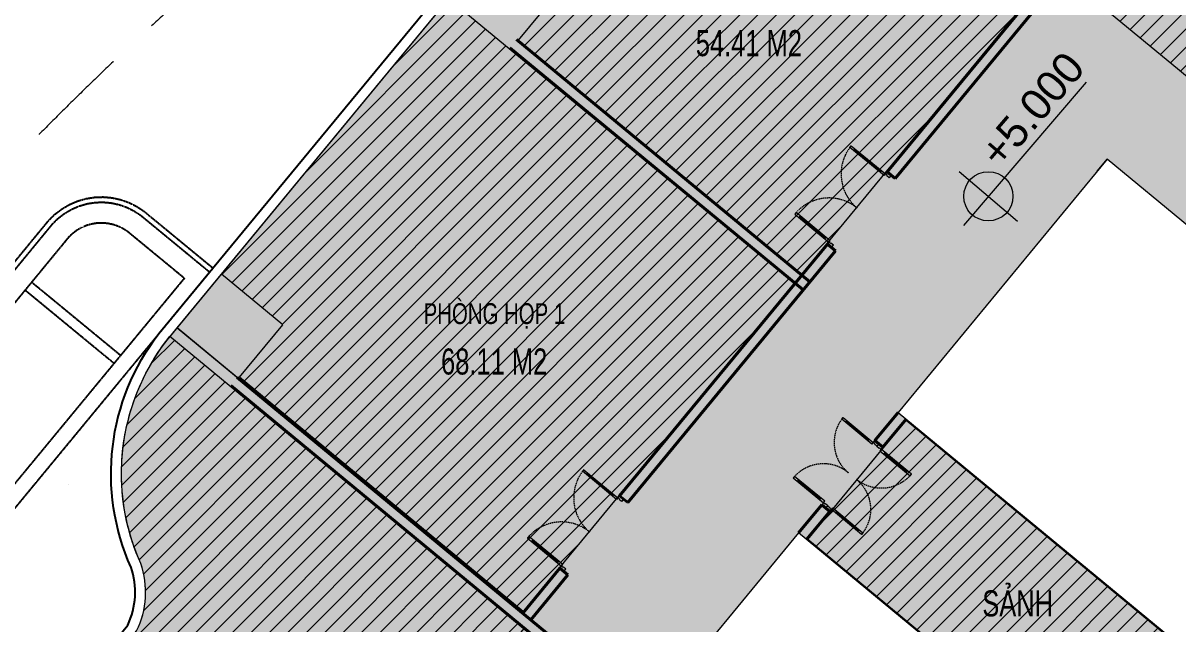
# Model space of a CAD drawing. Header units: millimetres. Extents: x -11451263 to 11578383104, y -507 to 1450429.
# Drawn here: x 11706458 to 11728619, y 1119950 to 1131474 of the extents above; entities that cross this region are included whole.
import ezdxf
from ezdxf.enums import TextEntityAlignment as Align

# ---------------------------------------------------------------- set-up
doc = ezdxf.new("R2010")
doc.units = ezdxf.units.MM
doc.header["$MEASUREMENT"] = 0
for name, pattern in [('DASH', [0.35, 0.25, -0.1]), ('DASH2-1', [3, 2, -1]), ('Xref_ST_MBDV Cot vach 30.7.2022$0$HIDDEN2', [0.1875, 0.125, -0.0625])]:
    doc.linetypes.add(name, pattern=pattern)
doc.layers.get('0').update_dxf_attribs({"linetype": 'CONTINUOUS', "lineweight": 13})
doc.layers.get('Defpoints').update_dxf_attribs({"color": 5, "linetype": 'CONTINUOUS', "lineweight": 13})
for name, color, linetype in [('A-FLOR-STRS', 1, 'CONTINUOUS'), ('A-GLAZ', 135, 'CONTINUOUS'), ('canopy', 2, 'DASH'), ('KT-Text', 7, 'CONTINUOUS')]:
    doc.layers.add(name, color=color, linetype=linetype)
for name, color, linetype, lineweight in [('CUA', 37, 'CONTINUOUS', 13), ('DO DIEN TICH THONG THUY', 141, 'CONTINUOUS', 13), ('KT-Chu viet', 255, 'CONTINUOUS', 20), ('KT-Ghi chu', 26, 'CONTINUOUS', 15), ('KT-Kich thuoc', 159, 'CONTINUOUS', 18), ('KT-Net cat', 1, 'CONTINUOUS', 40), ('KT-Net cua', 87, 'CONTINUOUS', 9), ('KT-Net to mau', 159, 'CONTINUOUS', 18)]:
    doc.layers.add(name, color=color, linetype=linetype, lineweight=lineweight)
doc.styles.add('font unicode ccu', font='arial.ttf')
doc.styles.add('Xref_ST_MBDV Cot vach 30.7.2022$0$Arial', font='arial.ttf', dxfattribs={"width": 0.7})
pattern_1 = [(45, (0, 0), (-176.7766952966369, 176.7766952966369), [])]

# ---------------------------------------------------------------- blocks, each defined once
blk = doc.blocks.new('CAODOSAN')
at = {"layer": 'KT-Ghi chu'}
h = blk.add_hatch(color=256, dxfattribs=at)
edge = h.paths.add_edge_path()
edge.add_ellipse((285.6850406127051, -3.80445271730423e-07), major_axis=(129.8634625370013, 129.863462537001), ratio=0.9999999999999901, start_angle=44.99999988144378, end_angle=134.9999998813966)
edge.add_line((102.0303713493049, -2.328306436538696e-10), (285.6850409932055, -2.328519599359424e-10))
edge.add_line((285.6850409926847, -1.164153218269348e-10), (285.6850409926847, 183.6546703089462))
h = blk.add_hatch(color=256, dxfattribs=at)
edge = h.paths.add_edge_path()
edge.add_ellipse((285.6850409926847, 0), major_axis=(129.863461730703, 129.8634617307027), ratio=0.9999999999999736, start_angle=225.0000000000234, end_angle=314.9999999999766)
edge.add_line((469.3397091152146, -2.328306436538696e-10), (285.6850409916853, -2.328093273717968e-10))
edge.add_line((285.6850409926847, -1.164153218269348e-10), (285.6850409926847, -183.6546695489942))
for p, q in [((285.6850409917533, 285.6850424496224), (285.6850409917533, -285.6850416895468)), ((1406.966578990221, -2.328306436538696e-10), (0, -2.328306436538696e-10))]:
    blk.add_line(p, q, dxfattribs=at)
blk.add_circle((285.6850409926847, 0), 183.654668427603, dxfattribs=at)
at = {"style": 'font unicode ccu'}
for tag, p in [('FL', (493.4913500687107, 59.38122478988953)), ('SL', (489.7535818396136, -291.5645780350314))]:
    blk.add_attdef(tag, p, '', height=230, dxfattribs=at)
blk = doc.blocks.new('*U317')
for p, q in [((-32.53264534438404, -117.6504440573707), (-456.6157050741662, -467.8697445440241)), ((-19.79739805360532, -133.0716462297927), (-45.26789263516287, -102.2292418849488)), ((-443.8804577833874, -483.2909467164462), (-469.3509523649449, -452.4485423716021)), ((897.1404068629408, -1243.39820262053), (473.0573471331586, -1593.617503107184)), ((884.4051595721619, -1227.977000448108), (909.8756541537196, -1258.819404792952)), ((460.3220998423798, -1578.196300934762), (485.7925944239374, -1609.038705279606))]:
    blk.add_line(p, q)
for points in [[(77.10601086248778, 63.67623645420599), (115.3117527348242, 17.41262993694011), (69.04814621718026, -20.79311193570834), (62.6805225717909, -13.08251084949734), (31.8381182269469, -38.55300543105488), (0, 0)], [(31.8381182269469, -38.55300543105488), (57.30861280850445, -69.39540977589877), (-520.9864686454972, -546.9671831703401), (-546.4569632270549, -516.1247788254959)], [(986.9816650158293, -1195.143168339058), (961.5111704342719, -1164.300763994214), (383.2160889802701, -1641.872537388656), (408.6865835618275, -1672.7149417335)], [(1095.925794105264, -1170.019937315907), (1057.720052232928, -1123.756330798641), (1011.456445715284, -1161.96207267129), (1017.824069360673, -1169.672673757501), (986.9816650158293, -1195.143168339058), (1018.819783242776, -1233.696173770113)]]:
    blk.add_lwpolyline(points, close=True)
at = {"linetype": 'Xref_ST_MBDV Cot vach 30.7.2022$0$HIDDEN2', "ltscale": 200}
for centre, radius, start, end in [((31.83811822706528, -38.55300543069961), 749.9999999851688, 219.5508579170515, 309.5508186493041), ((986.9816650176103, -1195.143168339158), 749.999999986154, 129.5508186493042, 219.5507793815491)]:
    blk.add_arc(centre, radius, start, end, dxfattribs=at)
blk = doc.blocks.new('WWW')
at = {"layer": 'Defpoints', "linetype": 'DASH2-1', "lineweight": 13, "ltscale": 1000, "flags": 128}
blk.add_lwpolyline([(11429816.83619249, 1022160.11654377), (11450185.49670112, 1019986.391927242), (11488615.66733754, 1021167.255579472), (11491469.21243858, 1024811.360972404), (11462655.78743005, 1159053.890039921), (11457975.31629252, 1176930.890178204), (11455625.97722399, 1177744.852323532), (11446686.1578691, 1170981.351434231), (11423166.61122441, 1153069.948107719), (11399484.09766066, 1135982.713739872, 0.6848770391193201), (11429816.83619249, 1022160.116543293)], format="xyb", dxfattribs=at)
blk = doc.blocks.new('qwqew')
at = {"true_color": 0xf1f36d}
h = blk.add_hatch(color=51, dxfattribs=at)
h.dxf.hatch_style = 1
edge = h.paths.add_edge_path()
edge.add_line((11718437.77110732, 1118179.992290772), (11710569.20471745, 1124678.149663741))
edge.add_line((11710569.20471745, 1124678.149663741), (11709416.1146444, 1125630.414712881))
edge.add_line((11709416.1146444, 1125630.414712881), (11721004.72675393, 1139669.725478306))
edge.add_arc((11729226.46166427, 1132687.073946153), 10786.76723376222, 114.9383965775657, 139.6590306859552, ccw=False)
edge.add_arc((11726808.03400125, 1138007.731455607), 4942.742366699339, 47.360598563514486, 115.5236072241859, ccw=False)
edge.add_line((11730156.15877222, 1141643.768119556), (11736151.04760908, 1136692.963808679))
edge.add_arc((11739587.49224387, 1140504.033590695), 5131.608384452335, 227.9589942763417, 270)
edge.add_arc((11739587.49222858, 1140504.033734377), 5131.608528133715, 270.0000001707636, 294.4101791691181)
edge.add_line((11741708.2126638, 1135831.138387631), (11742588.10747162, 1133917.836073722))
edge.add_line((11742588.10747162, 1133917.836073722), (11740641.73283619, 1131560.986794643))
edge.add_line((11740641.73283619, 1131560.986794643), (11739004.17489317, 1129578.081147177))
edge.add_line((11739004.17489317, 1129578.081147177), (11735269.85981914, 1125103.13325641))
edge.add_line((11735269.85981914, 1125103.13325641), (11731823.13613338, 1127949.567102154))
edge.add_line((11731823.13613338, 1127949.567102154), (11730422.49160948, 1126252.801893943))
edge.add_line((11730422.49160948, 1126252.801893943), (11727260.91782368, 1128863.988514861))
edge.add_line((11727260.91782368, 1128863.988514861), (11723249.28489205, 1124006.33463445))
edge.add_line((11723249.28489205, 1124006.33463445), (11729417.73426215, 1118912.197574505))
edge.add_line((11729417.73426215, 1118912.197574505), (11727507.43298836, 1116599.029136439))
edge.add_line((11727507.43298836, 1116599.029136439), (11721338.98360082, 1121693.166205778))
edge.add_line((11721338.98360082, 1121693.166205778), (11718437.77110732, 1118179.992290772))
at = {"true_color": 0xf28888}
h = blk.add_hatch(color=11, dxfattribs=at)
h.dxf.hatch_style = 1
edge = h.paths.add_edge_path()
edge.add_line((11709416.36965244, 1125630.204117676), (11718437.71246153, 1118180.040469704))
edge.add_line((11718437.71246153, 1118180.040469704), (11711532.76988891, 1109818.901444005))
edge.add_line((11711532.76988891, 1109818.901444005), (11716698.84648433, 1105552.560208775))
edge.add_arc((11718879.3409285, 1108192.902528665), 3424.319434174421, 230.4488188654744, 313.3308253490931)
edge.add_line((11721229.14247636, 1105702.039972651), (11723334.76226444, 1108248.46547566))
edge.add_line((11723334.76226444, 1108248.46547566), (11715547.09418097, 1114679.814210057))
edge.add_line((11715547.09418097, 1114679.814210057), (11717391.02731868, 1116912.61790919))
edge.add_line((11717391.02731868, 1116912.61790919), (11725178.69540219, 1110481.269174889))
edge.add_line((11725178.69540219, 1110481.269174889), (11729410.01502696, 1115604.935911321))
edge.add_line((11729410.01502696, 1115604.935911321), (11731646.07402797, 1113758.313010239))
edge.add_line((11731646.07402797, 1113758.313010239), (11730980.65288184, 1112952.560551313))
edge.add_line((11730980.65288184, 1112952.560551313), (11743192.89053976, 1102867.235709202))
edge.add_line((11743192.89053976, 1102867.235709202), (11740786.99276582, 1099946.53613447))
edge.add_arc((11729383.000357, 1082979.235540944), 20443.58902667041, 56.09432501465491, 82.86363710060752)
edge.add_arc((11729378.85761985, 1082967.207244986), 20456.03896763841, 82.85630889445281, 105.7562025125557)
edge.add_arc((11729390.97883729, 1082937.148036419), 20488.26047800965, 105.7659997091737, 128.7006284003964)
edge.add_line((11716580.66906399, 1098926.669008818), (11708221.55922822, 1105809.381667306))
edge.add_line((11708221.55922822, 1105809.381667306), (11704655.67903761, 1101491.499053436))
edge.add_line((11704655.67903761, 1101491.499053436), (11707123.06418488, 1099453.839746834))
edge.add_line((11707123.06418488, 1099453.839746834), (11708523.95190729, 1101150.1633413))
edge.add_line((11708523.95190729, 1101150.1633413), (11714409.39730299, 1096289.741531067))
edge.add_line((11714409.39730299, 1096289.741531067), (11710620.51244919, 1091701.81155538))
edge.add_line((11710620.51244919, 1091701.81155538), (11708633.63982516, 1089295.923590614))
edge.add_arc((11699755.66866924, 1100457.502906041), 14261.8100064403, 285.19086033009967, 308.49889983194896, ccw=False)
edge.add_line((11703492.76545499, 1086694.024701977), (11694893.1114064, 1083426.703496323))
edge.add_arc((11693525.36924363, 1087270.061820032), 4079.475680557991, 184.6430576494976, 289.5892010980258, ccw=False)
edge.add_arc((11750891.82945314, 1085010.483131694), 61462.83760013332, 171.7570062291728, 178.201157439273, ccw=False)
edge.add_arc((11751843.70361014, 1084920.722251588), 62417.76521523286, 165.1780987561517, 171.8007352288228, ccw=False)
edge.add_arc((11731475.80658329, 1090756.566918403), 41236.95278259877, 159.1670131588039, 165.7772880981642, ccw=False)
edge.add_arc((11698954.20778262, 1102556.837314274), 6666.565456522165, 146.3726536059457, 154.5436051967811, ccw=False)
edge.add_line((11693403.24525211, 1106248.708109809), (11698595.37000318, 1112527.019418396))
edge.add_line((11698595.37000318, 1112527.019418396), (11699658.74738557, 1113814.654520252))
edge.add_arc((11700275.67406916, 1113305.247445783), 800.0588106111295, 50.45520462317478, 140.4529210301786, ccw=False)
edge.add_line((11700785.05655486, 1113922.194431917), (11702043.86389984, 1112882.62406898))
edge.add_arc((11702455.26327204, 1113509.811685185), 750.0758290780936, 236.7374056829914, 318.6125135516955)
edge.add_line((11703018.01177623, 1113013.900533476), (11708634.78823828, 1119815.209841933))
edge.add_arc((11707149.10292875, 1120557.367083916), 1660.740259880873, 333.4560992003741, 379.3502193772169)
edge.add_arc((11712540.25923385, 1122829.739741858), 4194.086725934117, 142.315960562821, 204.2426584519977, ccw=False)
edge.add_line((11709221.08478456, 1125393.612679394), (11709416.42983408, 1125630.154417413))
edge.add_line((11709416.42983408, 1125630.154417413), (11709416.36965244, 1125630.204117676))
at = {"elevation": 0.01012449279239614}
blk.add_lwpolyline([(11718437.77110732, 1118179.992290772), (11710569.20471745, 1124678.149663741), (11710569.20471745, 1124678.149663741), (11709416.1146444, 1125630.414712881), (11721004.72675393, 1139669.725478306, -0.1082843916408914), (11724678.2906047, 1142468.100853807, -0.3065085925195341), (11730156.15877222, 1141643.768119556), (11736151.04760908, 1136692.963808679, 0.1855241183377237), (11739587.49224387, 1135372.425206243, 0.1069140922786615), (11741708.2126638, 1135831.138387631), (11742588.10747162, 1133917.836073722), (11740641.73283619, 1131560.986794643), (11739004.17489317, 1129578.081147177), (11739004.17489317, 1129578.081147177), (11735269.85981914, 1125103.13325641), (11731823.13613338, 1127949.567102154), (11730422.49160948, 1126252.801893943), (11727260.91782368, 1128863.988514861), (11723249.28489205, 1124006.33463445), (11729417.73426215, 1118912.197574505), (11727507.43298836, 1116599.029136439), (11721338.98360082, 1121693.166205778)], format="xyb", close=True, dxfattribs=at)
blk.add_lwpolyline([(11690063.96897946, 1093822.508781582, -0.02890474869293944), (11691502.84745444, 1100888.141982411, -0.02885076634899923), (11692934.88139834, 1105422.287517232, -0.03566761573059622), (11693403.24525211, 1106248.708109809), (11698595.37000318, 1112527.019418396), (11699658.74738557, 1113814.654520252, -0.4142018888056607), (11700785.05655486, 1113922.194431917), (11702043.86389984, 1112882.62406898, 0.3732636835349034), (11703018.01177623, 1113013.900533476), (11708634.78823828, 1119815.209841933, 0.202971233735073), (11708716.02945834, 1121107.639254448, -0.276980135196901), (11709221.08478456, 1125393.612679394), (11709416.42983408, 1125630.154417413), (11709416.36965244, 1125630.204117676), (11718437.71246153, 1118180.040469704), (11711532.76988891, 1109818.901444005), (11716698.84648433, 1105552.560208775, 0.3782774791784735), (11721229.14247636, 1105702.039972651), (11723334.76226444, 1108248.46547566), (11715547.09418097, 1114679.814210057), (11717391.02731868, 1116912.61790919), (11725178.69540219, 1110481.269174889), (11729410.01502696, 1115604.935911321)], format="xyb")
blk = doc.blocks.new('khgklh')
at = {"layer": 'canopy', "ltscale": 5}
for p, q in [((-29522.70962316357, 30971.47211712087), (-40228.31278289109, 18008.14397466183)), ((-30072.76743797027, 30776.54140623752), (-40130.09065543488, 18598.21019429667)), ((-33001.91289607249, 30702.03180130385), (-31294.38305702992, 29297.29694915004)), ((-31421.73671079986, 29143.0854414613), (-33128.97530406155, 30547.58069423027))]:
    blk.add_line(p, q, dxfattribs=at)
for points in [[(-37548.50694276206, 25961.7968327906), (-32674.35266027786, 31886.50953147793), (-32554.89668463171, 32003.97213212261), (-32421.86688658409, 32105.80663265614), (-32277.29415782169, 32190.45838258695), (-32123.3856095206, 32256.63505088957), (-31962.49087759852, 32303.32635529805), (-31797.06625214033, 32329.81948572304), (-31629.63717858866, 32335.70998632768), (-31462.7597031761, 32320.90793012595), (-31298.98145119473, 32285.63929184945), (-31140.80273382179, 32230.44249811815), (-30990.638377266, 32156.16020757891), (-30850.78085695766, 32063.92644650862), (-29522.95496406779, 30971.67393139657)], [(-41617.90819353424, 20857.88914453099), (-32599.96831739508, 31819.67414015066), (-32489.32237012312, 31928.47372633312), (-32366.10368691571, 32022.79780443385), (-32232.19337864779, 32101.20638138987), (-32089.63577926531, 32162.50243721297), (-31940.60723608546, 32205.75019922387), (-31787.38288471475, 32230.28942797519), (-31632.3019158151, 32235.745496755), (-31477.7318640016, 32222.03511080611), (-31326.03246399388, 32189.36757894), (-31179.51962587796, 32138.24161813548), (-31040.43007939123, 32069.43773990544), (-30910.88722702488, 31984.00633466337), (-29586.60650197417, 30894.5593182859)], [(-30072.76743797027, 30776.54140623705), (-31151.31267205253, 31664.32593968883), (-31239.59685265645, 31722.54792161845), (-31334.38715885766, 31769.43815061124), (-31434.23647994734, 31804.28077970818), (-31537.62047206238, 31826.54388593463), (-31642.96082948893, 31835.88759087212), (-31748.64937977307, 31832.16924939072), (-31853.07263479754, 31815.44562733592), (-31954.63642300107, 31785.97203491209), (-32051.79022670537, 31744.19842900755), (-32143.05085300654, 31690.76254395163), (-32227.02507685125, 31626.48015558301), (-32302.4309106227, 31552.33262725081), (-33001.91289607249, 30702.03180130385), (-33128.97530406155, 30547.58069423027), (-34907.78528458998, 28385.21276532067)]]:
    blk.add_lwpolyline(points, dxfattribs=at)
blk = doc.blocks.new('*U483')
for p, q in [((-32.53264534438404, -117.6504440573707), (-533.7217159581074, -531.5459810159471)), ((-19.79739805360532, -133.0716462297927), (-45.26789263516287, -102.2292418849488)), ((-520.9864686673287, -546.9671831883692), (-546.4569632488862, -516.1247788435251)), ((1024.492879806787, -1397.610224388413), (523.3038091930632, -1811.505761346989)), ((1011.757632516008, -1382.189022215991), (1037.228127097565, -1413.031426560835)), ((510.5685619022844, -1796.084559174567), (536.039056483842, -1826.926963519412))]:
    blk.add_line(p, q)
for points in [[(77.10601086248778, 63.67623645420599), (115.3117527348242, 17.41262993694011), (69.04814621718026, -20.79311193570834), (62.6805225717909, -13.08251084949734), (31.8381182269469, -38.55300543105488), (0, 0)], [(31.8381182269469, -38.55300543105488), (57.30861280850445, -69.39540977589877), (-598.0924795294385, -610.6434196422631), (-623.5629741109962, -579.8010152974189)], [(1114.334137959675, -1349.355190106941), (1088.863643378118, -1318.512785762097), (433.4625510401747, -1859.760795628461), (458.9330456217322, -1890.603199973305)], [(1223.27826704911, -1324.23195908379), (1185.072525176774, -1277.968352566524), (1138.80891865913, -1316.174094439172), (1145.176542304519, -1323.884695525383), (1114.334137959675, -1349.355190106941), (1146.172256186622, -1387.908195537996)]]:
    blk.add_lwpolyline(points, close=True)
at = {"linetype": 'Xref_ST_MBDV Cot vach 30.7.2022$0$HIDDEN2', "ltscale": 200}
for centre, radius, start, end in [((31.83811822708106, -38.55300543065225), 850.000000013549, 219.5508579170515, 309.5508186493041), ((1114.334137961693, -1349.355190107054), 850.0000000146655, 129.5508186493042, 219.5507793815491)]:
    blk.add_arc(centre, radius, start, end, dxfattribs=at)

msp = doc.modelspace()

# ---------------------------------------------------------------- hatches: boundary and pattern name
at = {"layer": 'DO DIEN TICH THONG THUY'}
h = msp.add_hatch(dxfattribs=at)
h.set_pattern_fill('ANSI31', color=256, scale=2000)
h.set_pattern_definition(pattern_1)
edge = h.paths.add_edge_path(flags=16)
edge.add_arc((11736028.76915021, 1135240.607469541), 765.0000000003364, 0, 360)
edge = h.paths.add_edge_path(flags=16)
edge.add_arc((11731284.85398141, 1129496.239021114), 764.9999999980492, 0, 360)
edge = h.paths.add_edge_path()
edge.add_line((11732485.0193685, 1139720.507637789), (11726437.30960813, 1132397.384880487))
edge.add_line((11726437.30960813, 1132397.384880487), (11728650.24002497, 1130569.863859126))
edge.add_line((11728650.24002497, 1130569.863859126), (11728650.24002178, 1130569.863855016))
edge.add_line((11728650.24002178, 1130569.863855016), (11731657.35905731, 1128086.472036553))
edge.add_line((11731657.35905731, 1128086.472036553), (11737907.82034671, 1135655.104978129))
edge.add_arc((11739587.4928208, 1140504.033209293), 5131.608384436699, 227.9589942766547, 250.89387507958338, ccw=False)
edge.add_line((11736151.04818604, 1136692.96342727), (11732485.0193685, 1139720.507637789))
h = msp.add_hatch(dxfattribs=at)
h.set_pattern_fill('ANSI31', color=256, scale=2000)
h.set_pattern_definition(pattern_1)
h.paths.add_polyline_path([(11718959.36945388, 1137191.731030101), (11715614.18138285, 1133138.976192468), (11716795.79782565, 1132163.157297997), (11715958.33057647, 1131149.258470482), (11721400.83631768, 1126660.142821274), (11725584.52155821, 1131725.950700826)])
h = msp.add_hatch(dxfattribs=at)
h.set_pattern_fill('ANSI31', color=256, scale=2000)
h.set_pattern_definition(pattern_1)
h.paths.add_polyline_path([(11716054.96996889, 1120186.693460679), (11710611.71250692, 1124681.939869883), (11711439.27096119, 1125684.023698282), (11710263.13767005, 1126655.789565929), (11714630.54331942, 1131947.565945063), (11721254.50523587, 1126482.768595251)])
h = msp.add_hatch(dxfattribs=at)
h.set_pattern_fill('ANSI31', color=256, scale=2000)
h.set_pattern_definition(pattern_1)
edge = h.paths.add_edge_path()
edge.add_line((11709275.68947902, 1125467.531871583), (11716064.72832598, 1119860.888659743))
edge.add_line((11716064.72832598, 1119860.888659743), (11705931.41361209, 1107590.539960571))
edge.add_line((11705931.41361209, 1107590.539960571), (11700314.22670047, 1112229.320233415))
edge.add_line((11700314.22670047, 1112229.320233415), (11700728.19086803, 1112730.011603853))
edge.add_line((11700728.19086803, 1112730.011603853), (11699560.82253023, 1113695.653298721))
edge.add_line((11699560.82253023, 1113695.653298721), (11699659.07387152, 1113815.049659105))
edge.add_arc((11700275.67406916, 1113305.247445782), 800.0588106121837, 50.45520462330961, 140.4162136211222, ccw=False)
edge.add_arc((7360117.422680644, -4143439.063386304), 6817715.37268689, 50.441967000681814, 50.45568709251228, ccw=False)
edge.add_arc((11702455.23418162, 1113509.683579219), 749.9527572530354, 236.7338959982872, 277.6784693059708)
edge.add_arc((11702455.26327202, 1113509.811685194), 750.0758290896433, 277.6749596226311, 318.6125135607869)
edge.add_line((11703018.01177631, 1113013.900533566), (11706324.87394688, 1117018.153260107))
edge.add_line((11706324.87394688, 1117018.153260107), (11707338.74467186, 1116180.860767542))
edge.add_line((11707338.74467186, 1116180.860767542), (11708312.99837144, 1117360.576720201))
edge.add_line((11708312.99837144, 1117360.576720201), (11707299.12764988, 1118197.869209951))
edge.add_line((11707299.12764988, 1118197.869209951), (11708634.78823828, 1119815.209841934))
edge.add_arc((11707149.10292871, 1120557.367083926), 1660.740259916903, 333.4560992006178, 356.4031592885161)
edge.add_arc((11707149.10292866, 1120557.367083903), 1660.740259967523, 356.4031592894386, 379.3502193766179)
edge.add_arc((11712540.25923374, 1122829.739741837), 4194.0867258238, 179.9999999997106, 204.2426584523693, ccw=False)
edge.add_arc((11712540.25923377, 1122829.739741871), 4194.086725857109, 159.5659371213102, 180.0000000001781, ccw=False)
edge.add_arc((11712646.81093924, 1122779.956526798), 4311.324753887625, 141.4369283968655, 159.4403466707082, ccw=False)

# ---------------------------------------------------------------- linework, layer by layer
msp.add_line((11727069.88775498, 1128632.671681812), (11727260.91785692, 1128863.98848741))
at = {"layer": 'A-FLOR-STRS'}
msp.add_line((11707327.40760973, 1122629.443028135), (11707327.40743146, 1122629.443175366), dxfattribs=at)
at = {"layer": 'A-GLAZ'}
msp.add_lwpolyline([(11689665.75802228, 1092329.3390606, -0.05031291028689125), (11692398.30076624, 1104598.847194697, -0.0717433244059158), (11693242.52538222, 1106368.189479278), (11699504.60879114, 1113942.095854623, -0.4142018888046807), (11700912.40108435, 1114076.413013152), (11702162.08820797, 1113044.374471862, 0.3664971645447159), (11702865.99950547, 1113143.916667078), (11708465.58668222, 1119924.411608631, 0.1975864614484913), (11708530.01311623, 1121033.653931263, -0.276634261830654), (11709064.80671431, 1125518.462103772), (11720851.37271339, 1139798.117421889, -0.1142951996060862), (11724830.55016599, 1142756.086626064, -0.2928743732055457), (11730287.71280098, 1141794.510338694), (11736281.78556902, 1136844.37996809, 0.5644825679610956), (11744365.97679083, 1139284.670358468), (11750085.27946376, 1159688.036539919, -0.1237807818447552), (11751854.44965481, 1162267.145113502), (11756669.23146863, 1166178.294010426)], format="xyb", dxfattribs=at)
at = {"layer": 'DO DIEN TICH THONG THUY'}
for points in [[(11718959.36945388, 1137191.731030101), (11715614.18138285, 1133138.976192468), (11716795.79782565, 1132163.157297997), (11715958.33057647, 1131149.258470482), (11721400.83631768, 1126660.142821274), (11725584.52155821, 1131725.950700826)], [(11716054.96996889, 1120186.693460679), (11710611.71250692, 1124681.939869883), (11711439.27096119, 1125684.023698282), (11710263.13767005, 1126655.789565929), (11714630.54331942, 1131947.565945063), (11721254.50523587, 1126482.768595251)]]:
    msp.add_lwpolyline(points, close=True, dxfattribs=at)
msp.add_lwpolyline([(11709275.68947902, 1125467.531871583), (11716064.72832598, 1119860.888659743), (11705931.41361209, 1107590.539960571), (11700314.22670047, 1112229.320233415), (11700728.19086803, 1112730.011603853), (11699560.82253023, 1113695.653298721), (11699659.07387152, 1113815.049659105, -0.4140142563228196), (11700785.05655486, 1113922.194431916, -5.98651941009443e-05), (11702043.86389984, 1112882.62406898, 0.1805797156620627), (11702555.43820644, 1112766.455288908, 0.1805480893170551), (11703018.01177631, 1113013.900533566), (11706324.87394688, 1117018.153260107), (11707338.74467186, 1116180.860767542), (11708312.99837144, 1117360.576720201), (11707299.12764988, 1118197.869209951), (11708634.78823828, 1119815.209841934, 0.1004613745181062), (11708806.5718445, 1120453.179732858, 0.1004613745149356), (11708716.02945834, 1121107.639254447, -0.1061748484745836), (11708346.17250791, 1122829.739741858, -0.08939743553853706), (11708610.08711579, 1124294.017921391, -0.07871671425865516), (11709275.68947902, 1125467.531871583)], format="xyb", dxfattribs=at)
at = {"layer": 'KT-Net cat'}
for p, q in [((11723037.76620316, 1128618.548362703), (11727632.72392243, 1134182.54544229)), ((11723191.97743668, 1128491.194935355), (11727786.93515594, 1134055.192014941)), ((11715925.67499911, 1131156.831231932), (11721557.10183298, 1126511.720881498)), ((11715798.41172375, 1131002.545591818), (11721429.83855762, 1126357.435241384)), ((11717905.74191587, 1122404.221726554), (11721891.58535702, 1127230.647261058)), ((11718059.95314939, 1122276.868299207), (11722045.79659054, 1127103.29383371)), ((11710441.84494105, 1124523.930736979), (11716786.32885371, 1119284.417683168)), ((11710569.1983684, 1124678.141970494), (11716913.68228106, 1119438.628916683)), ((11723249.284889, 1124006.334636969, 7.133447742614744e-09), (11722803.54790201, 1123466.595312453, 6.896863466547062e-09)), ((11723403.49612458, 1123878.981212116, 7.133447743695135e-09), (11722957.75913553, 1123339.241885104, 6.89686346653351e-09)), ((11722803.54791199, 1123466.595304212, 6.896863466548333e-09), (11722957.75913553, 1123339.241885104, 6.89686346653351e-09)), ((11721784.72050318, 1122232.905427839, 6.356099406963064e-09), (11721338.9835162, 1121693.166103321, 6.119515130894958e-09)), ((11721938.9317367, 1122105.55200049, 6.356099406948664e-09), (11721493.19475177, 1121565.812678467, 6.119515131974078e-09)), ((11721784.7204932, 1122232.905436082, 6.356099406963064e-09), (11721938.9317367, 1122105.55200049, 6.356099406949087e-09)), ((11716047.43279725, 1120154.010268539), (11716759.56106973, 1121016.320624909)), ((11716201.64403076, 1120026.656841191), (11716913.77230325, 1120888.967197561))]:
    msp.add_line(p, q, dxfattribs=at)
at = {"layer": 'KT-Net cua', "elevation": 7.594635661319822e-05}
for points in [[(11742715.6915448, 1098213.837170099, 0.3630403638588768), (11716725.05433078, 1098787.380446892), (11714591.22478789, 1096195.827318794), (11708774.62100789, 1089152.548921948, -0.1023702042474735), (11703590.09995201, 1086517.946271504), (11694962.19599849, 1083239.001677916, -0.493834242997169), (11689259.0341623, 1086934.96090453, -0.0221705212270917), (11689665.75858977, 1092329.338766322, -0.05031290967332869), (11692398.30130829, 1104598.846749833, -0.07174332577077512), (11693242.52593599, 1106368.189069827), (11699504.60934491, 1113942.095445174, -0.4142018888050659), (11700912.39918798, 1114076.414626887), (11702162.08876175, 1113044.374062409, 0.3664971645011673), (11702866.00005919, 1113143.91625757), (11708465.58723598, 1119924.411199182, 0.1975864630503956), (11708530.01366706, 1121033.65353033, -0.2766342612831019), (11709064.8072681, 1125518.461694348), (11720851.37326716, 1139798.117012441, -0.1142952016995842), (11724830.55080299, 1142756.086252952, -0.2928743684062803), (11730287.71335474, 1141794.509929245)], [(11742852.83851501, 1098359.588166526, 0.3634299594161373), (11716583.86336019, 1098930.547425216), (11714436.92035423, 1096323.067890845), (11708633.64037893, 1089295.923181165, -0.1021746656714132), (11703528.16108235, 1086708.363127026), (11694893.11196018, 1083426.703086876, -0.4928533176307288), (11689459.2816193, 1086939.836099237, -0.02212502918027143), (11689864.33013507, 1092305.477890462, -0.05032007347455874), (11692588.7295252, 1104537.688861283, -0.07142609554411986), (11693403.24580584, 1106248.707700318), (11699658.74793934, 1113814.654110803, -0.4142018888051864), (11700785.05245335, 1113922.197866516), (11702043.86445363, 1112882.623659513, 0.3732636835748032), (11703018.01233008, 1113013.900124122), (11708634.78879205, 1119815.209432485, 0.202971232246187), (11708716.03001525, 1121107.638836036, -0.2769801358065155), (11709221.08533835, 1125393.612269968), (11721004.72730776, 1139669.725068936, -0.1142243643297403), (11724909.07678995, 1142572.139566867, -0.2930792696193114), (11730156.15932603, 1141643.767710072)]]:
    msp.add_lwpolyline(points, format="xyb", dxfattribs=at)

# ---------------------------------------------------------------- block references
at = {"layer": 'CUA', "rotation": 280.8976534761976}
msp.add_blockref('*U317', (11722803.54883705, 1123466.59494161, 6.290954399310474e-09), dxfattribs=at)
at = {"layer": 'CUA', "xscale": -1}
msp.add_blockref('*U317', (11722957.76024962, 1123339.241366389, 6.290954399296683e-09), dxfattribs=at)
at = {"layer": 'KT-Chu viet'}
ref = msp.add_blockref('CAODOSAN', (11724504.38004366, 1127593.192769875, -2.6250438985268e-08), dxfattribs=dict(at, xscale=2.571428571428571, yscale=2.571428571428571, zscale=2.571428571428571, rotation=49.45934579168365))
ref.add_attrib('FL', '+5.000', (11725213.16016098, 1128656.795575448, -2.6250438985268e-08), dxfattribs={"layer": '0', "height": 591.4285714285712, "rotation": 49.45934579168365, "style": 'font unicode ccu'})
at = {"layer": 'KT-Kich thuoc'}
msp.add_blockref('WWW', (314999.9999876227, 1.121917739510536e-05, 1.190182883904904e-08), dxfattribs=at)
at = {"layer": 'KT-Net to mau'}
msp.add_blockref('qwqew', (-0.0001904554665088654, -0.0002009845338761806, -1.626592292229899e-08), dxfattribs=at)

# ---------------------------------------------------------------- texts
at = {"layer": 'KT-Chu viet', "insert": (11715503.18590981, 1126101.17952576), "char_height": 400, "width": 3470.586630286494, "attachment_point": 2, "style": 'Xref_ST_MBDV Cot vach 30.7.2022$0$Arial'}
msp.add_mtext('PHÒNG HỌP 1', dxfattribs=at)
at = {"layer": 'KT-Text', "style": 'Xref_ST_MBDV Cot vach 30.7.2022$0$Arial', "width": 0.7}
msp.add_text('SẢNH ', height=500, dxfattribs=at).set_placement((11725612.72645215, 1120092.2424933), align=Align.CENTER)

# ---------------------------------------------------------------- next in the draw order: block references
at = {"layer": 'canopy'}
msp.add_blockref('khgklh', (11739624.74618013, 1095803.11802323, 4.461234837821253e-05), dxfattribs=at)

# ---------------------------------------------------------------- next in the draw order: hatches: boundary and pattern name
at = {"layer": 'DO DIEN TICH THONG THUY'}
h = msp.add_hatch(dxfattribs=at)
h.set_pattern_fill('ANSI31', color=256, scale=2000)
h.set_pattern_definition(pattern_1)
h.paths.add_polyline_path([(11721514.3120993, 1121567.827011594), (11723405.51048324, 1123857.863840769), (11729396.61691428, 1118910.183240997), (11727505.41861385, 1116620.146518897)])

# ---------------------------------------------------------------- next in the draw order: linework, layer by layer
msp.add_lwpolyline([(11732485.0193685, 1139720.507637789), (11726437.30960813, 1132397.384880487), (11728650.24002497, 1130569.863859126), (11728650.24002178, 1130569.863855016), (11731657.35905731, 1128086.472036553), (11737907.82034671, 1135655.104978129, -0.1004076963122382), (11736151.04818604, 1136692.96342727), (11732485.0193685, 1139720.507637789)], format="xyb", dxfattribs=at)
at = {"layer": 'DO DIEN TICH THONG THUY', "elevation": 6.119515130807912e-09}
msp.add_lwpolyline([(11721514.3120993, 1121567.827011594), (11723405.51048324, 1123857.863840769), (11729396.61691428, 1118910.183240997), (11727505.41861385, 1116620.146518897)], close=True, dxfattribs=at)
at = {"layer": 'KT-Net cat'}
for p, q in [((11723037.76620315, 1128618.548362708), (11723191.97743667, 1128491.194935359)), ((11721891.58535702, 1127230.64726106), (11722045.79659054, 1127103.293833711)), ((11717905.74191587, 1122404.221726559), (11718059.95314938, 1122276.86829921)), ((11716759.56106973, 1121016.320624911), (11716913.77230325, 1120888.967197563))]:
    msp.add_line(p, q, dxfattribs=at)

# ---------------------------------------------------------------- next in the draw order: block references
at = {"layer": 'CUA', "rotation": 280.8976534761976}
for p in [(11723037.77383865, 1128618.542057028), (11717905.74955137, 1122404.215420878)]:
    msp.add_blockref('*U483', p, dxfattribs=at)

# ---------------------------------------------------------------- next in the draw order: texts
at = {"layer": 'KT-Chu viet', "char_height": 500, "width": 5339.45268739584, "attachment_point": 2, "style": 'Xref_ST_MBDV Cot vach 30.7.2022$0$Arial'}
for s, insert in [('54.41 M2', (11720386.35897453, 1131339.384757627)), ('68.11 M2', (11715498.07671852, 1125232.708855199))]:
    msp.add_mtext(s, dxfattribs=dict(at, insert=insert))

doc.saveas('drawing.dxf')
